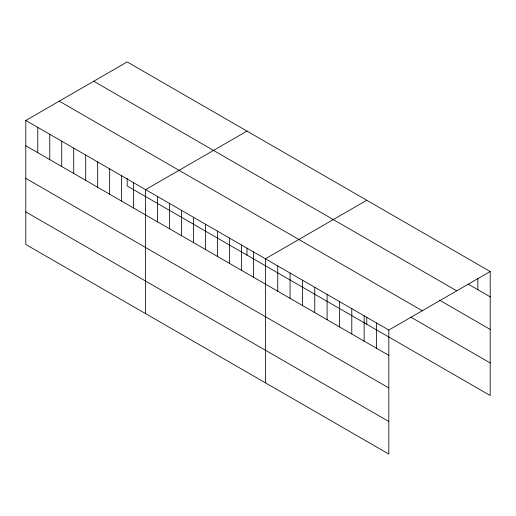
<?xml version="1.0" encoding="UTF-8"?>
<svg xmlns="http://www.w3.org/2000/svg" width="516" height="516" viewBox="0 0 516 516"><rect width="100%" height="100%" fill="white"/><g stroke="black" fill="none" stroke-linecap="round" stroke-linejoin="round"><path stroke-width="0.77" d="M25.8 120.467L388.819 330.053L388.819 454.067L25.8 244.481L25.8 120.467L127.181 61.933L490.2 271.519L490.2 395.533L127.181 185.947L127.181 178.194M246.977 131.096L145.596 189.63L145.596 313.644M366.773 200.26L265.392 258.793L265.392 382.808M388.819 330.053L490.2 271.519M468.257 284.174L490.2 296.842M93.725 81.251L456.744 290.837M439.458 300.112L490.2 329.408M59.256 101.149L422.275 310.735M410.659 317.043L490.2 362.967M25.8 145.783L388.819 355.369M25.8 178.355L388.819 387.942M25.8 211.908L388.819 421.495M477.855 278.64L477.855 289.715M376.474 322.926L376.474 348.248M366.773 317.295L366.773 324.274M364.135 315.798L364.135 341.121M351.789 308.678L351.789 333.994M339.451 301.55L339.451 326.867M327.105 294.423L327.105 319.739M314.76 287.296L314.76 312.619M302.421 280.169L302.421 305.491M290.076 273.048L290.076 298.364M277.737 265.921L277.737 291.237M253.414 251.879L253.414 277.195M246.977 248.131L246.977 255.11M241.43 244.958L241.43 270.281M229.452 238.044L229.452 263.36M217.475 231.129L217.475 256.446M205.497 224.215L205.497 249.531M193.513 217.294L193.513 242.617M181.535 210.38L181.535 235.696M169.558 203.465L169.558 228.781M157.574 196.544L157.574 221.867M133.618 182.716L133.618 208.032M121.634 175.795L121.634 201.117M109.656 168.88L109.656 194.197M97.679 161.966L97.679 187.282M85.701 155.052L85.701 180.368M73.717 148.131L73.717 173.447M61.739 141.216L61.739 166.533M49.762 134.302L49.762 159.618M37.778 127.381L37.778 152.704"/></g></svg>
